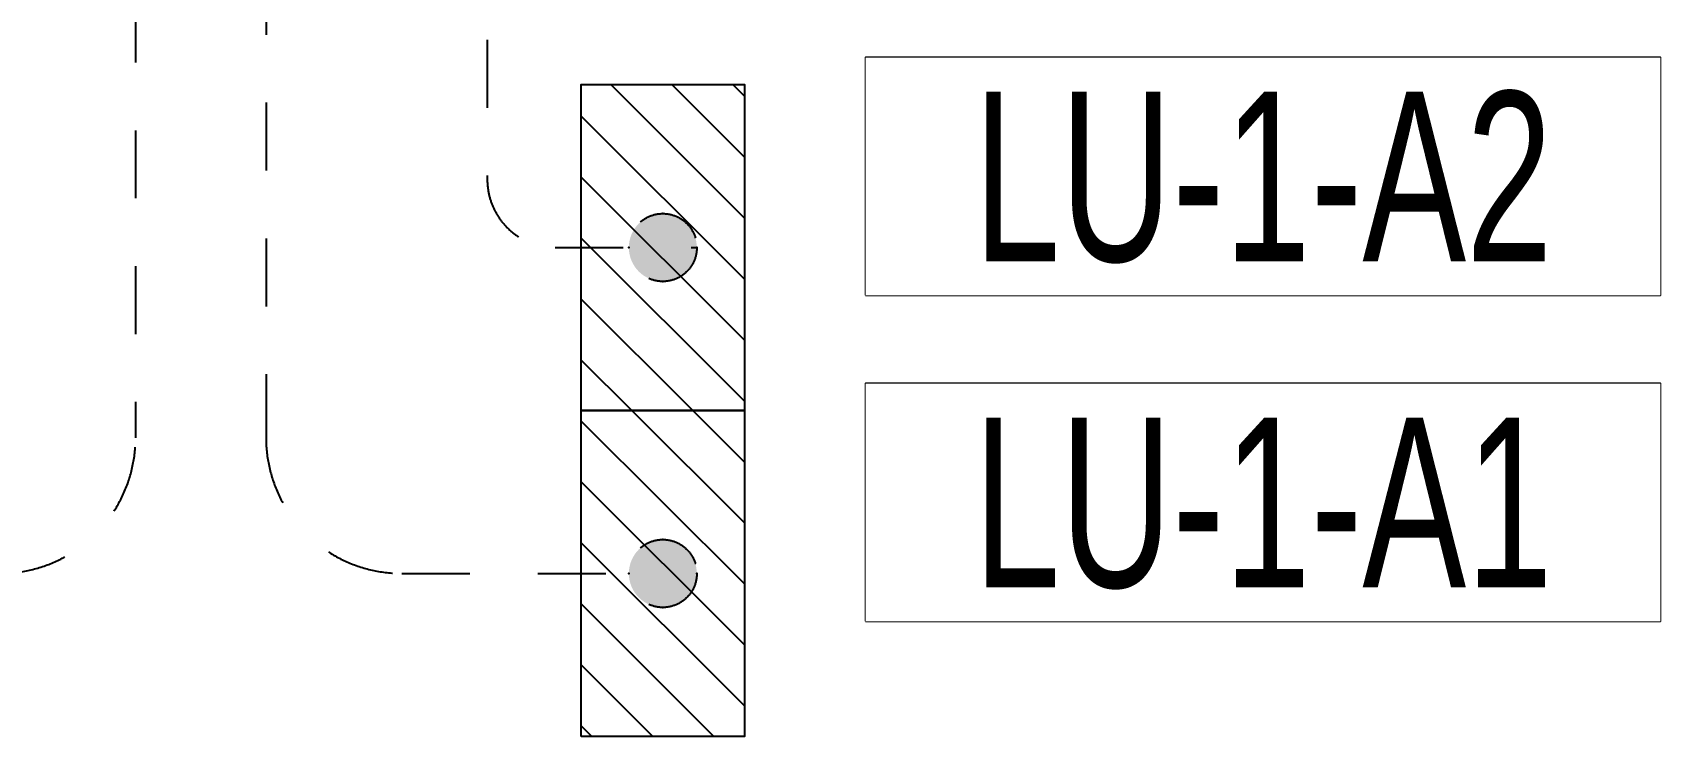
# Model space of a CAD drawing. Header units: millimetres. Extents: x 88028 to 500787, y -530175 to 1035835.
# Drawn here: x 93282 to 96876, y -231945 to -230390 of the extents above; entities that cross this region are included whole.
import ezdxf
from ezdxf.enums import TextEntityAlignment as Align

# ---------------------------------------------------------------- set-up
doc = ezdxf.new("R2010")
doc.units = ezdxf.units.MM
doc.header["$LTSCALE"] = 150
doc.linetypes.add('D1', pattern=[3, 1, -1, 1])
doc.layers.add('------01 Distribution Panel_UPS_Emgency', color=232, linetype='Continuous')
doc.layers.add('-----00 LV_CABLE', color=2, linetype='Continuous')
doc.styles.add('ELEC', font='')
doc.styles.get('ELEC').set_extended_font_data('Dotum')

# ---------------------------------------------------------------- blocks, each defined once
blk = doc.blocks.new('A02')
h = blk.add_hatch()
h.set_pattern_fill('ANSI31', color=256, scale=25, style=0)
h.set_pattern_definition([(45, (-2000, -19200), (-56.1266, 56.1266), [])])
h.paths.add_polyline_path([(-300, 300), (-300, 0), (300, 0), (300, 300)])
blk.add_lwpolyline([(300, 0), (-300, 0), (-300, 300), (300, 300)], close=True)
blk = doc.blocks.new('11')
at = {"linetype": 'D1'}
h = blk.add_hatch(color=256, dxfattribs=at)
edge = h.paths.add_edge_path()
edge.add_arc((0, 0), 75, 0, 360)
blk.add_circle((0, 0), 75, dxfattribs=at)
for p in [(0, 75), (-75, 0), (75, 0), (0, -75)]:
    blk.add_point(p, dxfattribs=at)

msp = doc.modelspace()

# ---------------------------------------------------------------- linework, layer by layer
at = {"layer": '------01 Distribution Panel_UPS_Emgency', "color": 1, "elevation": 0}
for points in [[(95121.4, -230970.5), (96876.3, -230970.5), (96876.3, -230445.5), (95121.4, -230445.5)], [(95121.4, -231690.5), (96876.3, -231690.5), (96876.3, -231165.5), (95121.4, -231165.5)]]:
    msp.add_lwpolyline(points, close=True, dxfattribs=at)
at = {"layer": '-----00 LV_CABLE', "linetype": 'D1'}
for points in [[(93797.6, -228445), (93797.6, -231285, 0.414214), (94097.6, -231585), (94598.6, -231585)], [(93509.6, -228506.2), (93509.6, -231285, -0.414214), (93209.6, -231585), (92721.1, -231585)], [(94286, -229506.2), (94286, -230715, 0.414214), (94436, -230865), (94748.6, -230865)]]:
    msp.add_lwpolyline(points, format="xyb", dxfattribs=at)

# ---------------------------------------------------------------- block references
at = {"layer": '------01 Distribution Panel_UPS_Emgency', "xscale": 1.2, "yscale": 1.2, "zscale": 1.2, "rotation": 270}
for p in [(94493.6, -230865), (94493.6, -231585)]:
    msp.add_blockref('A02', p, dxfattribs=at)
at = {"layer": '-----00 LV_CABLE', "linetype": 'D1'}
for p in [(94673.6, -230865), (94673.6, -231585)]:
    msp.add_blockref('11', p, dxfattribs=at)

# ---------------------------------------------------------------- next in the draw order: wipeouts: each hides what was drawn before it
at = {"color": 1}
for points in [[(95121.4, -230970.5), (96876.3, -230970.5), (96876.3, -230445.5), (95121.4, -230445.5)], [(95121.4, -231690.5), (96876.3, -231690.5), (96876.3, -231165.5), (95121.4, -231165.5)]]:
    msp.add_wipeout(points, dxfattribs=at).dxf.layer = '------01 Distribution Panel_UPS_Emgency'

# ---------------------------------------------------------------- next in the draw order: texts
at = {"layer": '------01 Distribution Panel_UPS_Emgency', "style": 'ELEC', "width": 0.7}
for s, p in [('LU-1-A2', (95998.9, -230708)), ('LU-1-A1', (95998.9, -231428))]:
    msp.add_text(s, height=375, dxfattribs=at).set_placement(p, align=Align.MIDDLE_CENTER)

doc.saveas('drawing.dxf')
